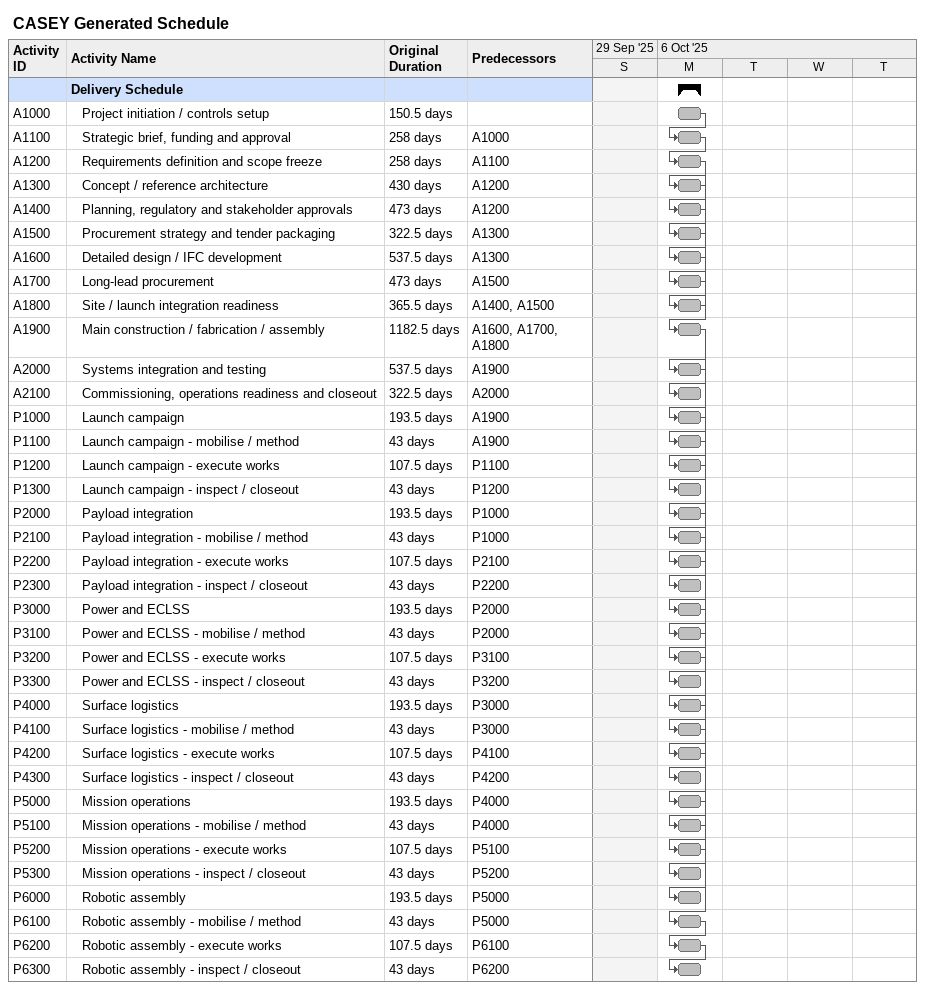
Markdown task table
CASEY Generated Schedule

| ID | Level | Task | Original duration | Start | Finish | Predecessors |
|---|---|---|---|---|---|---|
|  | 1 | **Delivery Schedule** |  | 2025-10-06 | 2025-10-06 |  |
| A1000 | 2 | Project initiation / controls setup | 150.5d | 2025-10-06 | 2025-10-06 |  |
| A1100 | 2 | Strategic brief, funding and approval | 258d | 2025-10-06 | 2025-10-06 | A1000 |
| A1200 | 2 | Requirements definition and scope freeze | 258d | 2025-10-06 | 2025-10-06 | A1100 |
| A1300 | 2 | Concept / reference architecture | 430d | 2025-10-06 | 2025-10-06 | A1200 |
| A1400 | 2 | Planning, regulatory and stakeholder approvals | 473d | 2025-10-06 | 2025-10-06 | A1200 |
| A1500 | 2 | Procurement strategy and tender packaging | 322.5d | 2025-10-06 | 2025-10-06 | A1300 |
| A1600 | 2 | Detailed design / IFC development | 537.5d | 2025-10-06 | 2025-10-06 | A1300 |
| A1700 | 2 | Long-lead procurement | 473d | 2025-10-06 | 2025-10-06 | A1500 |
| A1800 | 2 | Site / launch integration readiness | 365.5d | 2025-10-06 | 2025-10-06 | A1400, A1500 |
| A1900 | 2 | Main construction / fabrication / assembly | 1182.5d | 2025-10-06 | 2025-10-06 | A1600, A1700, A1800 |
| A2000 | 2 | Systems integration and testing | 537.5d | 2025-10-06 | 2025-10-06 | A1900 |
| A2100 | 2 | Commissioning, operations readiness and closeout | 322.5d | 2025-10-06 | 2025-10-06 | A2000 |
| P1000 | 2 | Launch campaign | 193.5d | 2025-10-06 | 2025-10-06 | A1900 |
| P1100 | 2 | Launch campaign - mobilise / method | 43d | 2025-10-06 | 2025-10-06 | A1900 |
| P1200 | 2 | Launch campaign - execute works | 107.5d | 2025-10-06 | 2025-10-06 | P1100 |
| P1300 | 2 | Launch campaign - inspect / closeout | 43d | 2025-10-06 | 2025-10-06 | P1200 |
| P2000 | 2 | Payload integration | 193.5d | 2025-10-06 | 2025-10-06 | P1000 |
| P2100 | 2 | Payload integration - mobilise / method | 43d | 2025-10-06 | 2025-10-06 | P1000 |
| P2200 | 2 | Payload integration - execute works | 107.5d | 2025-10-06 | 2025-10-06 | P2100 |
| P2300 | 2 | Payload integration - inspect / closeout | 43d | 2025-10-06 | 2025-10-06 | P2200 |
| P3000 | 2 | Power and ECLSS | 193.5d | 2025-10-06 | 2025-10-06 | P2000 |
| P3100 | 2 | Power and ECLSS - mobilise / method | 43d | 2025-10-06 | 2025-10-06 | P2000 |
| P3200 | 2 | Power and ECLSS - execute works | 107.5d | 2025-10-06 | 2025-10-06 | P3100 |
| P3300 | 2 | Power and ECLSS - inspect / closeout | 43d | 2025-10-06 | 2025-10-06 | P3200 |
| P4000 | 2 | Surface logistics | 193.5d | 2025-10-06 | 2025-10-06 | P3000 |
| P4100 | 2 | Surface logistics - mobilise / method | 43d | 2025-10-06 | 2025-10-06 | P3000 |
| P4200 | 2 | Surface logistics - execute works | 107.5d | 2025-10-06 | 2025-10-06 | P4100 |
| P4300 | 2 | Surface logistics - inspect / closeout | 43d | 2025-10-06 | 2025-10-06 | P4200 |
| P5000 | 2 | Mission operations | 193.5d | 2025-10-06 | 2025-10-06 | P4000 |
| P5100 | 2 | Mission operations - mobilise / method | 43d | 2025-10-06 | 2025-10-06 | P4000 |
| P5200 | 2 | Mission operations - execute works | 107.5d | 2025-10-06 | 2025-10-06 | P5100 |
| P5300 | 2 | Mission operations - inspect / closeout | 43d | 2025-10-06 | 2025-10-06 | P5200 |
| P6000 | 2 | Robotic assembly | 193.5d | 2025-10-06 | 2025-10-06 | P5000 |
| P6100 | 2 | Robotic assembly - mobilise / method | 43d | 2025-10-06 | 2025-10-06 | P5000 |
| P6200 | 2 | Robotic assembly - execute works | 107.5d | 2025-10-06 | 2025-10-06 | P6100 |
| P6300 | 2 | Robotic assembly - inspect / closeout | 43d | 2025-10-06 | 2025-10-06 | P6200 |
